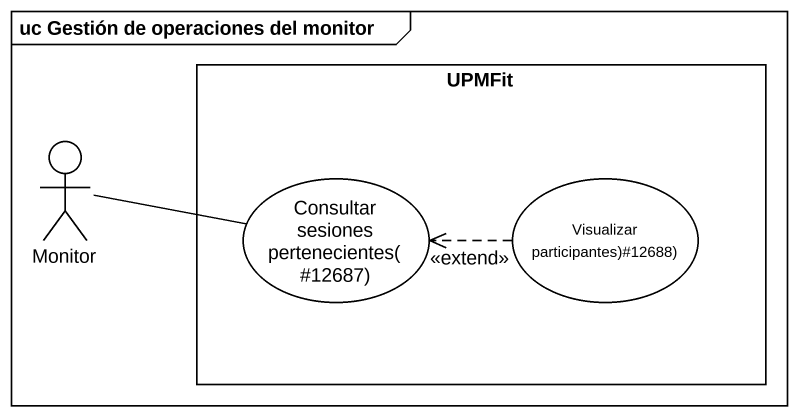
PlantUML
@startuml
mainframe uc Gestión de operaciones del monitor
rectangle UPMFit {
  usecase "Consultar sesiones pertenecientes(#12687)" as Consultar_sesiones
  usecase "Visualizar participantes)#12688)" as Visualizar_participantes
}
actor Monitor
Monitor -right- Consultar_sesiones
Visualizar_participantes .left.> Consultar_sesiones : <<extend>>
@enduml
